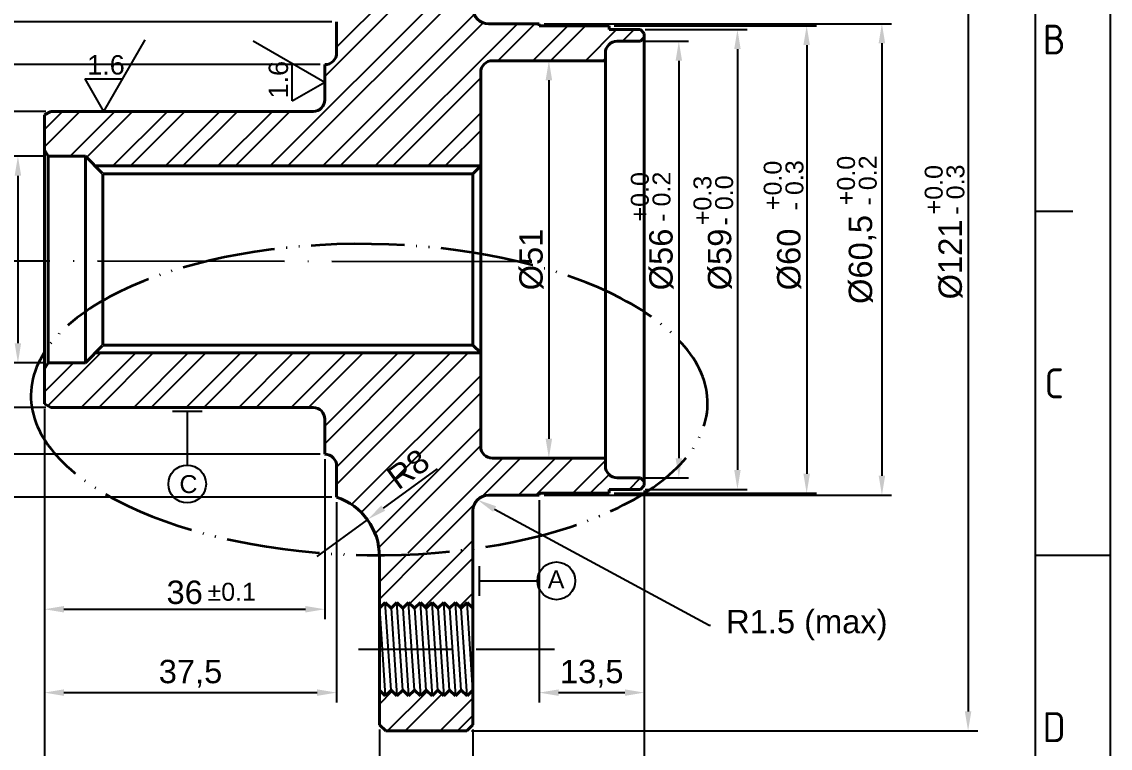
# Model space of a CAD drawing. Header units: millimetres. Extents: x 2452 to 2855, y 1106 to 1391.
# Drawn here: x 2715 to 2854.7, y 1224.1 to 1317.4 of the extents above; entities that cross this region are included whole.
import ezdxf
from ezdxf import colors
from ezdxf.entities.mleader import LeaderData, LeaderLine
from ezdxf.enums import TextEntityAlignment as Align
from ezdxf.math import Vec2, Vec3

# ---------------------------------------------------------------- set-up
doc = ezdxf.new("R2010")
doc.units = ezdxf.units.MM
doc.linetypes.add('ACAD_ISO04W100', pattern=[30, 24, -3, 0, -3])
doc.linetypes.add('ACAD_ISO05W100', pattern=[33, 24, -3, 0, -3, 0, -3])
for name, color, linetype, lineweight in [('AM_0', 7, 'Continuous', 40), ('AM_4', 1, 'ACAD_ISO04W100', 25), ('AM_5', 3, 'Continuous', 25), ('AM_BOR', 2, 'ACAD_ISO05W100', 35)]:
    doc.layers.add(name, color=color, linetype=linetype, lineweight=lineweight)
doc.styles.add('ACISOTS', font='isocp.shx', dxfattribs={"height": 1})
doc.styles.get("Standard").update_dxf_attribs({"font": 'arial.ttf'})
doc.dimstyles.new('ISO-25', dxfattribs={"dimtxt": 3, "dimasz": 2.5, "dimexe": 1.25, "dimexo": 0.625, "dimtad": 1, "dimtxsty": 'Standard', "dimcen": 2.5, "dimadec": 0, "dimazin": 0, "dimtfac": 1, "dimtmove": 0, "dimatfit": 3, "dimfxl": 1, "dimarcsym": 0})

# ---------------------------------------------------------------- blocks, each defined once
blk = doc.blocks.new('A3 ZTL')
blk.add_line((401.174168297453, 9.784735812133079), (401.174168297453, 280.8219178082171))
at = {"layer": 'AM_BOR', "color": 135, "linetype": 'Continuous', "lineweight": 25}
blk.add_line((410.9589041095861, 290.6066536203501), (410.9589041095861, 5.684341886080801e-14), dxfattribs=at)
at = {"layer": 'AM_BOR', "color": 135, "lineweight": 25}
for p, q in [((406.0665362035195, 190.313111545987), (401.174168297453, 190.313111545987)), ((401.174168297453, 145.3033268101751), (410.9589041095861, 145.3033268101751))]:
    blk.add_line(p, q, dxfattribs=at)
at = {"layer": 'AM_BOR', "color": 135, "lineweight": 25, "style": 'ACISOTS'}
for s, p in [('B', (403.6203522504863, 212.8180039138928)), ('C', (403.6203522504863, 167.808219178081)), ('D', (403.6203522504863, 122.7984344422692))]:
    blk.add_text(s, height=3.9138943248532, dxfattribs=at).set_placement(p, align=Align.MIDDLE)
blk = doc.blocks.new('*D171')
at = {"layer": 'AM_5', "color": 0, "lineweight": -2, "transparency": 16777216}
for p, q in [((2772.759024188513, 1347.361160013738), (2837.743720526103, 1347.361160013738)), ((2836.493720526103, 1344.861160013738), (2836.493720526103, 1228.861160013738)), ((2772.759024188513, 1226.361160013738), (2837.743720526103, 1226.361160013738))]:
    blk.add_line(p, q, dxfattribs=at)
at = {"layer": 'AM_5', "color": 0, "transparency": 16777216}
for points in [[(2836.077053859436, 1344.861160013738), (2836.910387192769, 1344.861160013738), (2836.493720526103, 1347.361160013738)], [(2836.077053859436, 1228.861160013738), (2836.910387192769, 1228.861160013738), (2836.493720526103, 1226.361160013738)]]:
    blk.add_solid(points, dxfattribs=at)
at = {"layer": 'Defpoints', "color": 0, "transparency": 16777216}
for p in [(2772.134024188513, 1347.361160013738), (2772.134024188513, 1226.361160013738), (2836.493720526103, 1226.361160013738)]:
    blk.add_point(p, dxfattribs=at)
at = {"layer": 'AM_5', "color": 0, "transparency": 16777216, "insert": (2834.253099789404, 1286.861160013739), "char_height": 3, "attachment_point": 5, "rotation": 90}
blk.add_mtext('%%c121', dxfattribs=at)
blk = doc.blocks.new('*D172')
at = {"layer": 'AM_5', "color": 0, "lineweight": -2, "transparency": 16777216}
for p, q in [((2782.059024188513, 1317.111160013738), (2826.681300568535, 1317.111160013738)), ((2825.431300568535, 1314.611160013738), (2825.431300568535, 1259.111160013738)), ((2782.059024188513, 1256.611160013738), (2826.681300568535, 1256.611160013738))]:
    blk.add_line(p, q, dxfattribs=at)
at = {"layer": 'AM_5', "color": 0, "transparency": 16777216}
for points in [[(2825.014633901869, 1314.611160013738), (2825.847967235202, 1314.611160013738), (2825.431300568535, 1317.111160013738)], [(2825.014633901869, 1259.111160013738), (2825.847967235202, 1259.111160013738), (2825.431300568535, 1256.611160013738)]]:
    blk.add_solid(points, dxfattribs=at)
at = {"layer": 'Defpoints', "color": 0, "transparency": 16777216}
for p in [(2781.434024188513, 1317.111160013738), (2781.434024188513, 1256.611160013738), (2825.431300568535, 1256.611160013738)]:
    blk.add_point(p, dxfattribs=at)
at = {"layer": 'AM_5', "color": 0, "transparency": 16777216, "insert": (2822.954322396638, 1286.861160013739), "char_height": 3, "attachment_point": 5, "rotation": 90}
blk.add_mtext('%%c60,5', dxfattribs=at)
blk = doc.blocks.new('*D173')
at = {"layer": 'AM_5', "color": 0, "lineweight": -2, "transparency": 16777216}
for p, q in [((2791.059024188513, 1316.861160013738), (2817.024711485052, 1316.861160013738)), ((2815.774711485052, 1314.361160013738), (2815.774711485052, 1259.361160013738)), ((2791.059024188513, 1256.861160013738), (2817.024711485052, 1256.861160013738))]:
    blk.add_line(p, q, dxfattribs=at)
at = {"layer": 'AM_5', "color": 0, "transparency": 16777216}
for points in [[(2815.358044818386, 1314.361160013738), (2816.191378151719, 1314.361160013738), (2815.774711485052, 1316.861160013738)], [(2815.358044818386, 1259.361160013738), (2816.191378151719, 1259.361160013738), (2815.774711485052, 1256.861160013738)]]:
    blk.add_solid(points, dxfattribs=at)
at = {"layer": 'Defpoints', "color": 0, "transparency": 16777216}
for p in [(2790.434024188513, 1316.861160013738), (2790.434024188513, 1256.861160013738), (2815.774711485052, 1256.861160013738)]:
    blk.add_point(p, dxfattribs=at)
at = {"layer": 'AM_5', "color": 0, "transparency": 16777216, "insert": (2813.534090748353, 1286.861160013739), "char_height": 3, "attachment_point": 5, "rotation": 90}
blk.add_mtext('%%c60', dxfattribs=at)
blk = doc.blocks.new('*D174')
at = {"layer": 'AM_5', "color": 0, "lineweight": -2, "transparency": 16777216}
for p, q in [((2795.059024188513, 1316.361160013738), (2808.139685712022, 1316.361160013738)), ((2806.889685712022, 1313.861160013738), (2806.889685712022, 1259.861160013738)), ((2795.059024188513, 1257.361160013738), (2808.139685712022, 1257.361160013738))]:
    blk.add_line(p, q, dxfattribs=at)
at = {"layer": 'AM_5', "color": 0, "transparency": 16777216}
for points in [[(2806.473019045355, 1313.861160013738), (2807.306352378688, 1313.861160013738), (2806.889685712022, 1316.361160013738)], [(2806.473019045355, 1259.861160013738), (2807.306352378688, 1259.861160013738), (2806.889685712022, 1257.361160013738)]]:
    blk.add_solid(points, dxfattribs=at)
at = {"layer": 'Defpoints', "color": 0, "transparency": 16777216}
for p in [(2794.434024188513, 1316.361160013738), (2794.434024188513, 1257.361160013738), (2806.889685712022, 1257.361160013738)]:
    blk.add_point(p, dxfattribs=at)
at = {"layer": 'AM_5', "color": 0, "transparency": 16777216, "insert": (2804.649064975323, 1286.861160013738), "char_height": 3, "attachment_point": 5, "rotation": 90}
blk.add_mtext('%%c59', dxfattribs=at)
blk = doc.blocks.new('*D175')
at = {"layer": 'AM_5', "color": 0, "lineweight": -2, "transparency": 16777216}
for p, q in [((2795.059024188513, 1314.861160013738), (2800.615302624359, 1314.861160013738)), ((2799.365302624359, 1312.361160013738), (2799.365302624359, 1261.361160013738)), ((2795.059024188513, 1258.861160013738), (2800.615302624359, 1258.861160013738))]:
    blk.add_line(p, q, dxfattribs=at)
at = {"layer": 'AM_5', "color": 0, "transparency": 16777216}
for points in [[(2798.948635957693, 1312.361160013738), (2799.781969291026, 1312.361160013738), (2799.365302624359, 1314.861160013738)], [(2798.948635957693, 1261.361160013738), (2799.781969291026, 1261.361160013738), (2799.365302624359, 1258.861160013738)]]:
    blk.add_solid(points, dxfattribs=at)
at = {"layer": 'Defpoints', "color": 0, "transparency": 16777216}
for p in [(2794.434024188513, 1314.861160013738), (2794.434024188513, 1258.861160013738), (2799.365302624359, 1258.861160013738)]:
    blk.add_point(p, dxfattribs=at)
at = {"layer": 'AM_5', "color": 0, "transparency": 16777216, "insert": (2797.12468188766, 1286.861160013739), "char_height": 3, "attachment_point": 5, "rotation": 90}
blk.add_mtext('%%c56', dxfattribs=at)
blk = doc.blocks.new('*D176')
at = {"layer": 'AM_5', "color": 0, "lineweight": -2, "transparency": 16777216}
for p, q in [((2782.059024188513, 1312.361160013738), (2781.434024188513, 1312.361160013738)), ((2782.684024188513, 1309.861160013738), (2782.684024188513, 1263.861160013738)), ((2782.059024188513, 1261.361160013738), (2781.434024188513, 1261.361160013738))]:
    blk.add_line(p, q, dxfattribs=at)
at = {"layer": 'AM_5', "color": 0, "transparency": 16777216}
for points in [[(2782.267357521846, 1309.861160013738), (2783.100690855179, 1309.861160013738), (2782.684024188513, 1312.361160013738)], [(2782.267357521846, 1263.861160013738), (2783.100690855179, 1263.861160013738), (2782.684024188513, 1261.361160013738)]]:
    blk.add_solid(points, dxfattribs=at)
at = {"layer": 'Defpoints', "color": 0, "transparency": 16777216}
for p in [(2782.684024188513, 1312.361160013738), (2782.684024188513, 1261.361160013738), (2782.684024188513, 1261.361160013738)]:
    blk.add_point(p, dxfattribs=at)
at = {"layer": 'AM_5', "color": 0, "transparency": 16777216, "insert": (2780.443403451814, 1286.861160013739), "char_height": 3, "attachment_point": 5, "rotation": 90}
blk.add_mtext('%%C51', dxfattribs=at)
blk = doc.blocks.new('*D186')
at = {"layer": 'AM_5', "color": 0, "lineweight": -2, "transparency": 16777216}
for p, q in [((2794.934024188513, 1257.236160013738), (2794.934024188513, 1230.030887656093)), ((2781.434024188513, 1255.986160013738), (2781.434024188513, 1230.030887656093)), ((2783.934024188513, 1231.280887656093), (2792.434024188513, 1231.280887656093))]:
    blk.add_line(p, q, dxfattribs=at)
at = {"layer": 'AM_5', "color": 0, "transparency": 16777216}
for points in [[(2783.934024188513, 1231.69755432276), (2783.934024188513, 1230.864220989426), (2781.434024188513, 1231.280887656093)], [(2792.434024188513, 1231.69755432276), (2792.434024188513, 1230.864220989426), (2794.934024188513, 1231.280887656093)]]:
    blk.add_solid(points, dxfattribs=at)
at = {"layer": 'Defpoints', "color": 0, "transparency": 16777216}
for p in [(2794.934024188513, 1257.861160013738), (2781.434024188513, 1256.611160013738), (2794.934024188513, 1231.280887656093)]:
    blk.add_point(p, dxfattribs=at)
at = {"layer": 'AM_5', "color": 0, "transparency": 16777216, "insert": (2788.184024188513, 1233.708752594702), "char_height": 3, "attachment_point": 5}
blk.add_mtext('13,5', dxfattribs=at)
blk = doc.blocks.new('*D187')
at = {"layer": 'AM_5', "color": 0, "lineweight": -2, "transparency": 16777216}
for p, q in [((2794.934024188513, 1230.655887656093), (2794.934024188513, 1214.594504053986)), ((2772.934024188513, 1226.536160013738), (2772.934024188513, 1214.594504053986)), ((2775.434024188513, 1215.844504053986), (2792.434024188513, 1215.844504053986))]:
    blk.add_line(p, q, dxfattribs=at)
at = {"layer": 'AM_5', "color": 0, "transparency": 16777216}
for points in [[(2775.434024188513, 1216.261170720653), (2775.434024188513, 1215.42783738732), (2772.934024188513, 1215.844504053986)], [(2792.434024188513, 1216.261170720653), (2792.434024188513, 1215.42783738732), (2794.934024188513, 1215.844504053986)]]:
    blk.add_solid(points, dxfattribs=at)
at = {"layer": 'Defpoints', "color": 0, "transparency": 16777216}
for p in [(2794.934024188513, 1231.280887656093), (2772.934024188513, 1227.161160013738), (2794.934024188513, 1215.844504053986)]:
    blk.add_point(p, dxfattribs=at)
at = {"layer": 'AM_5', "color": 0, "transparency": 16777216, "insert": (2783.934024188513, 1217.975643208147), "char_height": 3, "attachment_point": 5}
blk.add_mtext('22', dxfattribs=at)
blk = doc.blocks.new('*D188')
at = {"layer": 'AM_5', "color": 0, "lineweight": -2, "transparency": 16777216}
for p, q in [((2760.934024188513, 1226.536160013738), (2760.934024188513, 1214.594504053986)), ((2772.934024188513, 1226.536160013738), (2772.934024188513, 1214.594504053986)), ((2763.434024188513, 1215.844504053986), (2770.434024188513, 1215.844504053986))]:
    blk.add_line(p, q, dxfattribs=at)
at = {"layer": 'AM_5', "color": 0, "transparency": 16777216}
for points in [[(2763.434024188513, 1216.261170720653), (2763.434024188513, 1215.42783738732), (2760.934024188513, 1215.844504053986)], [(2770.434024188513, 1216.261170720653), (2770.434024188513, 1215.42783738732), (2772.934024188513, 1215.844504053986)]]:
    blk.add_solid(points, dxfattribs=at)
at = {"layer": 'Defpoints', "color": 0, "transparency": 16777216}
for p in [(2760.934024188513, 1227.161160013738), (2772.934024188513, 1227.161160013738), (2772.934024188513, 1215.844504053986)]:
    blk.add_point(p, dxfattribs=at)
at = {"layer": 'AM_5', "color": 0, "transparency": 16777216, "insert": (2766.934024188513, 1217.975643208147), "char_height": 3, "attachment_point": 5}
blk.add_mtext('12', dxfattribs=at)
blk = doc.blocks.new('*D189')
at = {"layer": 'AM_5', "color": 0, "lineweight": -2, "transparency": 16777216}
for p, q in [((2717.934024188513, 1267.69804022909), (2717.934024188513, 1240.726964167722)), ((2753.934024188513, 1261.236160013738), (2753.934024188513, 1240.726964167722)), ((2720.434024188513, 1241.976964167722), (2751.434024188513, 1241.976964167722))]:
    blk.add_line(p, q, dxfattribs=at)
at = {"layer": 'AM_5', "color": 0, "transparency": 16777216}
for points in [[(2720.434024188513, 1242.393630834388), (2720.434024188513, 1241.560297501055), (2717.934024188513, 1241.976964167722)], [(2751.434024188513, 1242.393630834388), (2751.434024188513, 1241.560297501055), (2753.934024188513, 1241.976964167722)]]:
    blk.add_solid(points, dxfattribs=at)
at = {"layer": 'Defpoints', "color": 0, "transparency": 16777216}
for p in [(2717.934024188513, 1268.32304022909), (2753.934024188513, 1261.861160013738), (2753.934024188513, 1241.976964167722)]:
    blk.add_point(p, dxfattribs=at)
at = {"layer": 'AM_5', "color": 0, "transparency": 16777216, "insert": (2735.934024188513, 1244.134706323247), "char_height": 3, "attachment_point": 5}
blk.add_mtext('36', dxfattribs=at)
blk = doc.blocks.new('*D190')
at = {"layer": 'AM_5', "color": 0, "lineweight": -2, "transparency": 16777216}
for p, q in [((2755.434024188513, 1255.736160013738), (2755.434024188513, 1230.030887656093)), ((2717.934024188513, 1241.351964167722), (2717.934024188513, 1230.030887656093)), ((2720.434024188513, 1231.280887656093), (2752.934024188513, 1231.280887656093))]:
    blk.add_line(p, q, dxfattribs=at)
at = {"layer": 'AM_5', "color": 0, "transparency": 16777216}
for points in [[(2720.434024188513, 1231.69755432276), (2720.434024188513, 1230.864220989426), (2717.934024188513, 1231.280887656093)], [(2752.934024188513, 1231.69755432276), (2752.934024188513, 1230.864220989426), (2755.434024188513, 1231.280887656093)]]:
    blk.add_solid(points, dxfattribs=at)
at = {"layer": 'Defpoints', "color": 0, "transparency": 16777216}
for p in [(2755.434024188513, 1256.361160013738), (2717.934024188513, 1241.976964167722), (2755.434024188513, 1231.280887656093)]:
    blk.add_point(p, dxfattribs=at)
at = {"layer": 'AM_5', "color": 0, "transparency": 16777216, "insert": (2736.684024188513, 1233.708752594702), "char_height": 3, "attachment_point": 5}
blk.add_mtext('37,5', dxfattribs=at)
blk = doc.blocks.new('*D191')
at = {"layer": 'AM_5', "color": 0, "lineweight": -2, "transparency": 16777216}
for p, q in [((2717.934024188513, 1267.69804022909), (2717.934024188513, 1214.594504053986)), ((2760.934024188513, 1225.911160013738), (2760.934024188513, 1214.594504053986)), ((2720.434024188513, 1215.844504053986), (2758.434024188513, 1215.844504053986))]:
    blk.add_line(p, q, dxfattribs=at)
at = {"layer": 'AM_5', "color": 0, "transparency": 16777216}
for points in [[(2720.434024188513, 1216.261170720653), (2720.434024188513, 1215.42783738732), (2717.934024188513, 1215.844504053986)], [(2758.434024188513, 1216.261170720653), (2758.434024188513, 1215.42783738732), (2760.934024188513, 1215.844504053986)]]:
    blk.add_solid(points, dxfattribs=at)
at = {"layer": 'Defpoints', "color": 0, "transparency": 16777216}
for p in [(2717.934024188513, 1268.32304022909), (2760.934024188513, 1226.536160013738), (2760.934024188513, 1215.844504053986)]:
    blk.add_point(p, dxfattribs=at)
at = {"layer": 'AM_5', "color": 0, "transparency": 16777216, "insert": (2739.434024188513, 1218.002246209512), "char_height": 3, "attachment_point": 5}
blk.add_mtext('43', dxfattribs=at)
blk = doc.blocks.new('*D193')
at = {"layer": 'AM_5', "color": 0, "lineweight": -2, "transparency": 16777216}
for p, q in [((2754.809024188513, 1317.361160013739), (2683.606081336921, 1317.361160013739)), ((2684.856081336921, 1258.861160013738), (2684.856081336921, 1314.861160013739)), ((2754.809024188513, 1256.361160013738), (2683.606081336921, 1256.361160013738))]:
    blk.add_line(p, q, dxfattribs=at)
at = {"layer": 'AM_5', "color": 0, "transparency": 16777216}
for points in [[(2684.439414670255, 1314.861160013739), (2685.272748003588, 1314.861160013739), (2684.856081336921, 1317.361160013739)], [(2684.439414670255, 1258.861160013738), (2685.272748003588, 1258.861160013738), (2684.856081336921, 1256.361160013738)]]:
    blk.add_solid(points, dxfattribs=at)
at = {"layer": 'Defpoints', "color": 0, "transparency": 16777216}
for p in [(2684.856081336921, 1317.361160013739), (2755.434024188513, 1317.361160013739), (2755.434024188513, 1256.361160013738)]:
    blk.add_point(p, dxfattribs=at)
at = {"layer": 'AM_5', "color": 0, "transparency": 16777216, "insert": (2682.615460600222, 1286.861160013739), "char_height": 3, "attachment_point": 5, "rotation": 90}
blk.add_mtext('%%c61', dxfattribs=at)
blk = doc.blocks.new('*D194')
at = {"layer": 'AM_5', "color": 0, "lineweight": -2, "transparency": 16777216}
for p, q in [((2753.309024188513, 1311.861160013738), (2696.294378904206, 1311.861160013738)), ((2697.544378904206, 1309.361160013738), (2697.544378904206, 1264.361160013738)), ((2753.309024188513, 1261.861160013738), (2696.294378904206, 1261.861160013738))]:
    blk.add_line(p, q, dxfattribs=at)
at = {"layer": 'AM_5', "color": 0, "transparency": 16777216}
for points in [[(2697.127712237539, 1309.361160013738), (2697.961045570872, 1309.361160013738), (2697.544378904206, 1311.861160013738)], [(2697.127712237539, 1264.361160013738), (2697.961045570872, 1264.361160013738), (2697.544378904206, 1261.861160013738)]]:
    blk.add_solid(points, dxfattribs=at)
at = {"layer": 'Defpoints', "color": 0, "transparency": 16777216}
for p in [(2753.934024188513, 1311.861160013738), (2697.544378904206, 1261.861160013738), (2753.934024188513, 1261.861160013738)]:
    blk.add_point(p, dxfattribs=at)
at = {"layer": 'AM_5', "color": 0, "transparency": 16777216, "insert": (2695.303758167507, 1286.861160013739), "char_height": 3, "attachment_point": 5, "rotation": 90}
blk.add_mtext('%%C50', dxfattribs=at)
blk = doc.blocks.new('*D195')
at = {"layer": 'AM_5', "color": 0, "lineweight": -2, "transparency": 16777216}
for p, q in [((2718.109024188513, 1305.861160013738), (2705.273790564294, 1305.861160013738)), ((2706.523790564294, 1303.361160013738), (2706.523790564294, 1270.361160013738)), ((2718.109024188513, 1267.861160013738), (2705.273790564294, 1267.861160013738))]:
    blk.add_line(p, q, dxfattribs=at)
at = {"layer": 'AM_5', "color": 0, "transparency": 16777216}
for points in [[(2706.107123897628, 1303.361160013738), (2706.940457230961, 1303.361160013738), (2706.523790564294, 1305.861160013738)], [(2706.107123897628, 1270.361160013738), (2706.940457230961, 1270.361160013738), (2706.523790564294, 1267.861160013738)]]:
    blk.add_solid(points, dxfattribs=at)
at = {"layer": 'Defpoints', "color": 0, "transparency": 16777216}
for p in [(2718.734024188513, 1305.861160013738), (2706.523790564294, 1267.861160013738), (2718.734024188513, 1267.861160013738)]:
    blk.add_point(p, dxfattribs=at)
at = {"layer": 'AM_5', "color": 0, "transparency": 16777216, "insert": (2704.283169827595, 1286.861160013739), "char_height": 3, "attachment_point": 5, "rotation": 90}
blk.add_mtext('%%C38', dxfattribs=at)
blk = doc.blocks.new('*D196')
at = {"layer": 'AM_5', "color": 0, "lineweight": -2, "transparency": 16777216}
for p, q in [((2717.770904403865, 1300.111160013738), (2713.277177107985, 1300.111160013738)), ((2714.527177107985, 1297.611160013738), (2714.527177107985, 1276.111160013738)), ((2717.770904403865, 1273.611160013738), (2713.277177107985, 1273.611160013738))]:
    blk.add_line(p, q, dxfattribs=at)
at = {"layer": 'AM_5', "color": 0, "transparency": 16777216}
for points in [[(2714.110510441318, 1297.611160013738), (2714.943843774651, 1297.611160013738), (2714.527177107985, 1300.111160013738)], [(2714.110510441318, 1276.111160013738), (2714.943843774651, 1276.111160013738), (2714.527177107985, 1273.611160013738)]]:
    blk.add_solid(points, dxfattribs=at)
at = {"layer": 'Defpoints', "color": 0, "transparency": 16777216}
for p in [(2718.395904403865, 1300.111160013738), (2714.527177107985, 1273.611160013738), (2718.395904403865, 1273.611160013738)]:
    blk.add_point(p, dxfattribs=at)
at = {"layer": 'AM_5', "color": 0, "transparency": 16777216, "insert": (2712.050198936088, 1286.861160013739), "char_height": 3, "attachment_point": 5, "rotation": 90}
blk.add_mtext('%%C26,5', dxfattribs=at)
blk = doc.blocks.new('*D197')
at = {"layer": 'AM_5', "color": 0, "lineweight": -2, "transparency": 16777216}
for p, q in [((2768.365246399127, 1260.006830084534), (2761.419914672695, 1254.945640596964)), ((2752.934024188514, 1248.761817936954), (2759.399464557413, 1253.47330186839))]:
    blk.add_line(p, q, dxfattribs=at)
at = {"layer": 'AM_5', "color": 0, "transparency": 16777216}
blk.add_solid([(2761.174524884599, 1255.282382282845), (2761.665304460791, 1254.608898911084), (2759.399464557413, 1253.47330186839)], dxfattribs=at)
at = {"layer": 'Defpoints', "color": 0, "transparency": 16777216}
for p in [(2759.399464557413, 1253.47330186839), (2752.934024188514, 1248.761817936954)]:
    blk.add_point(p, dxfattribs=at)
at = {"layer": 'AM_5', "color": 0, "transparency": 16777216, "insert": (2764.632637251104, 1259.955421936139), "char_height": 3, "attachment_point": 5, "rotation": 36.081503781206486}
blk.add_mtext('R8', dxfattribs=at)

msp = doc.modelspace()

# ---------------------------------------------------------------- hatches: boundary and pattern name
at = {"layer": 'AM_5'}
h = msp.add_hatch(dxfattribs=at)
h.set_pattern_fill('ANSI32', color=256, scale=0.5)
h.set_pattern_definition([(45, (0, 0), (-3.367596045400933, 3.367596045400933), []), (45, (2.245065, 0), (-3.367596045400933, 3.367596045400933), [])])
h.paths.add_polyline_path([(2772.934024188513, 1346.561160013738), (2772.134024188513, 1347.361160013738), (2761.734024188513, 1347.361160013738), (2760.934024188513, 1346.561160013738), (2760.934024188513, 1339.361160013738), (2761.434024188513, 1339.861160013738), (2761.934024188513, 1339.361160013738), (2762.434024188513, 1339.861160013738), (2762.934024188513, 1339.361160013738), (2763.434024188513, 1339.861160013738), (2763.934024188513, 1339.361160013738), (2764.434024188513, 1339.861160013738), (2764.934024188513, 1339.361160013738), (2765.434024188513, 1339.861160013738), (2765.934024188513, 1339.361160013738), (2766.434024188513, 1339.861160013738), (2766.934024188513, 1339.361160013738), (2767.434024188513, 1339.861160013738), (2767.934024188513, 1339.361160013738), (2768.434024188513, 1339.861160013738), (2768.934024188513, 1339.361160013738), (2769.434024188513, 1339.861160013738), (2769.934024188513, 1339.361160013738), (2770.434024188513, 1339.861160013738), (2770.934024188513, 1339.361160013738), (2771.434024188513, 1339.861160013738), (2771.934024188513, 1339.361160013738), (2772.434024188513, 1339.861160013738), (2772.934024188513, 1339.361160013738)])
h.paths.add_polyline_path([(2772.934024188513, 1334.361160013738), (2772.434024188513, 1333.861160013738), (2771.934024188513, 1334.361160013738), (2771.434024188513, 1333.861160013738), (2770.934024188513, 1334.361160013738), (2770.434024188513, 1333.861160013738), (2769.934024188513, 1334.361160013738), (2769.434024188513, 1333.861160013738), (2768.934024188513, 1334.361160013738), (2768.434024188513, 1333.861160013738), (2767.934024188513, 1334.361160013738), (2767.434024188513, 1333.861160013738), (2766.934024188513, 1334.361160013738), (2766.434024188513, 1333.861160013738), (2765.934024188513, 1334.361160013738), (2765.434024188513, 1333.861160013738), (2764.934024188513, 1334.361160013738), (2764.434024188513, 1333.861160013738), (2763.934024188513, 1334.361160013738), (2763.434024188513, 1333.861160013738), (2762.934024188513, 1334.361160013738), (2762.434024188513, 1333.861160013738), (2761.934024188513, 1334.361160013738), (2761.434024188513, 1333.861160013738), (2760.934024188513, 1334.361160013738), (2760.934024188513, 1324.960502090524, -0.3239071714293688), (2755.434024188513, 1317.361160013738), (2755.434024188513, 1313.361160013738, -0.4142135623730951), (2753.934024188513, 1311.861160013738), (2753.934024188513, 1307.361160013738, -0.4142135623730951), (2752.434024188513, 1305.861160013738), (2718.734024188513, 1305.861160013738), (2717.934024188513, 1305.399279798386), (2717.934024188513, 1300.911160013738), (2718.395904403865, 1300.111160013738), (2723.184024188513, 1300.111160013738), (2724.434267123595, 1298.860917078656), (2773.933781312434, 1298.860917078656), (2773.934024188513, 1298.861160013738), (2773.934024188513, 1310.861160013738, -0.4142135623730951), (2775.434024188513, 1312.361160013738), (2789.934024188513, 1312.361160013738), (2789.934024188513, 1313.361160013738, -0.4142135623730964), (2791.434024188513, 1314.861160013738), (2794.434024188513, 1314.861160013738), (2794.934024188513, 1315.361160013738), (2794.934024188513, 1315.861160013738), (2794.434024188513, 1316.361160013738), (2790.434024188513, 1316.361160013738), (2790.434024188513, 1316.861160013738), (2781.434024188513, 1316.861160013738), (2781.434024188513, 1317.111160013738), (2774.934024188513, 1317.111160013738, -0.4142135623730951), (2772.934024188513, 1319.111160013738)])
edge = h.paths.add_edge_path()
edge.add_line((2773.934024188513, 1274.861160013738), (2773.933787598848, 1274.861396659391))
edge.add_line((2773.933787598848, 1274.861396659391), (2724.434260834167, 1274.861396659392))
edge.add_line((2724.434260834167, 1274.861396659392), (2723.184024188513, 1273.611160013738))
edge.add_line((2723.184024188513, 1273.611160013738), (2718.395904403865, 1273.611160013738))
edge.add_line((2718.395904403865, 1273.611160013738), (2717.934024188513, 1272.811160013738))
edge.add_line((2717.934024188513, 1272.811160013738), (2717.934024188513, 1268.32304022909))
edge.add_line((2717.934024188513, 1268.32304022909), (2718.734024188513, 1267.861160013738))
edge.add_line((2718.734024188513, 1267.861160013738), (2752.434024188513, 1267.861160013738))
edge.add_arc((2752.434024188513, 1266.361160013738), 1.5, 0, 90, ccw=False)
edge.add_line((2753.934024188513, 1266.361160013738), (2753.934024188513, 1261.861160013738))
edge.add_arc((2753.934024188513, 1260.361160013738), 1.5, 0, 90, ccw=False)
edge.add_line((2755.434024188513, 1260.361160013738), (2755.434024188513, 1256.361160013738))
edge.add_arc((2752.934024188513, 1248.761817936953), 7.999999999999998, 1.141803939619706, 71.79004313571721, ccw=False)
edge.add_ellipse((2759.625246681553, 1268.887389280706), major_axis=(-43.43053529091016, 0.6152758619196869), ratio=0.4595156034791098, start_angle=92.09771949728078, end_angle=108.2173080433056)
edge.add_line((2772.934024188513, 1249.738323979721), (2772.934024188513, 1254.611160013738))
edge.add_arc((2774.934024188513, 1254.611160013738), 2, 90, 180, ccw=False)
edge.add_line((2774.934024188513, 1256.611160013738), (2781.434024188513, 1256.611160013738))
edge.add_line((2781.434024188513, 1256.611160013738), (2781.434024188513, 1256.861160013738))
edge.add_line((2781.434024188513, 1256.861160013738), (2790.434024188513, 1256.861160013738))
edge.add_line((2790.434024188513, 1256.861160013738), (2790.434024188513, 1257.361160013738))
edge.add_line((2790.434024188513, 1257.361160013738), (2794.434024188513, 1257.361160013738))
edge.add_line((2794.434024188513, 1257.361160013738), (2794.934024188513, 1257.861160013738))
edge.add_line((2794.934024188513, 1257.861160013738), (2794.934024188513, 1258.361160013738))
edge.add_line((2794.934024188513, 1258.361160013738), (2794.434024188513, 1258.861160013738))
edge.add_line((2794.434024188513, 1258.861160013738), (2791.434024188513, 1258.861160013738))
edge.add_arc((2791.434024188513, 1260.361160013738), 1.5, 180, 270, ccw=False)
edge.add_line((2789.934024188513, 1260.361160013738), (2789.934024188513, 1261.361160013738))
edge.add_line((2789.934024188513, 1261.361160013738), (2775.434024188513, 1261.361160013738))
edge.add_arc((2775.434024188513, 1262.861160013738), 1.5, 180, 270, ccw=False)
edge.add_line((2773.934024188513, 1262.861160013738), (2773.934024188513, 1274.861160013738))
edge = h.paths.add_edge_path()
edge.add_ellipse((2759.625246681553, 1268.887389280706), major_axis=(-43.43053529091016, 0.6152758619196869), ratio=0.4595156034791098, start_angle=92.09771949728122, end_angle=108.2173080433056, ccw=False)
edge.add_arc((2752.934024188513, 1248.761817936953), 8, 0, 1.141803939619706, ccw=False)
edge.add_line((2760.934024188513, 1248.761817936953), (2760.934024188513, 1242.111160013738))
edge.add_line((2760.934024188513, 1242.111160013738), (2761.684024188513, 1242.861160013738))
edge.add_line((2761.684024188513, 1242.861160013738), (2762.434024188513, 1242.111160013738))
edge.add_line((2762.434024188513, 1242.111160013738), (2763.184024188513, 1242.861160013738))
edge.add_line((2763.184024188513, 1242.861160013738), (2763.934024188513, 1242.111160013738))
edge.add_line((2763.934024188513, 1242.111160013738), (2764.684024188513, 1242.861160013738))
edge.add_line((2764.684024188513, 1242.861160013738), (2765.434024188513, 1242.111160013738))
edge.add_line((2765.434024188513, 1242.111160013738), (2766.184024188513, 1242.861160013738))
edge.add_line((2766.184024188513, 1242.861160013738), (2766.934024188513, 1242.111160013738))
edge.add_line((2766.934024188513, 1242.111160013738), (2767.684024188513, 1242.861160013738))
edge.add_line((2767.684024188513, 1242.861160013738), (2768.434024188513, 1242.111160013738))
edge.add_line((2768.434024188513, 1242.111160013738), (2769.184024188513, 1242.861160013738))
edge.add_line((2769.184024188513, 1242.861160013738), (2769.934024188513, 1242.111160013738))
edge.add_line((2769.934024188513, 1242.111160013738), (2770.684024188513, 1242.861160013738))
edge.add_line((2770.684024188513, 1242.861160013738), (2771.434024188513, 1242.111160013738))
edge.add_line((2771.434024188513, 1242.111160013738), (2772.184024188513, 1242.861160013738))
edge.add_line((2772.184024188513, 1242.861160013738), (2772.934024188513, 1242.111160013738))
edge.add_line((2772.934024188513, 1242.111160013738), (2772.934024188513, 1249.738323979721))
h.paths.add_polyline_path([(2772.934024188513, 1231.611160013738), (2772.184024188513, 1230.861160013738), (2771.434024188513, 1231.611160013738), (2770.684024188513, 1230.861160013738), (2769.934024188513, 1231.611160013738), (2769.184024188513, 1230.861160013738), (2768.434024188513, 1231.611160013738), (2767.684024188513, 1230.861160013738), (2766.934024188513, 1231.611160013738), (2766.184024188513, 1230.861160013738), (2765.434024188513, 1231.611160013738), (2764.684024188513, 1230.861160013738), (2763.934024188513, 1231.611160013738), (2763.184024188513, 1230.861160013738), (2762.434024188513, 1231.611160013738), (2761.684024188513, 1230.861160013738), (2760.934024188513, 1231.611160013738), (2760.934024188513, 1230.911160013738), (2760.934024188513, 1227.161160013738), (2761.734024188513, 1226.361160013738), (2772.134024188513, 1226.361160013738), (2772.934024188513, 1227.161160013738)])

# ---------------------------------------------------------------- linework, layer by layer
at = {"layer": 'AM_0'}
for p, q in [((2755.434024188513, 1313.361160013738), (2755.434024188513, 1317.361160013738)), ((2781.434024188513, 1317.111160013738), (2774.934024188513, 1317.111160013738)), ((2781.434024188513, 1316.861160013738), (2781.434024188513, 1317.111160013738)), ((2790.434024188513, 1316.861160013738), (2781.434024188513, 1316.861160013738)), ((2790.434024188513, 1316.361160013738), (2790.434024188513, 1316.861160013738)), ((2794.434024188513, 1316.361160013738), (2790.434024188513, 1316.361160013738)), ((2794.934024188513, 1315.861160013738), (2794.434024188513, 1316.361160013738)), ((2794.434024188513, 1314.861160013738), (2791.434024188513, 1314.861160013738)), ((2794.934024188513, 1315.361160013738), (2794.434024188513, 1314.861160013738)), ((2794.934024188513, 1315.861160013738), (2794.934024188513, 1257.861160013738)), ((2789.934024188513, 1313.36116001245), (2789.934024188513, 1260.361160013738)), ((2789.934024188513, 1312.361160013738), (2775.434024188513, 1312.361160013738)), ((2753.934024188513, 1307.361160013738), (2753.934024188513, 1311.861160013738)), ((2773.934024188513, 1310.861160013738), (2773.934024188513, 1262.861160013738)), ((2718.734024188513, 1305.861160013738), (2717.934024188513, 1305.399279798386)), ((2717.934024188513, 1268.32304022909), (2717.934024188513, 1305.399279798386)), ((2752.434024188513, 1305.861160013738), (2718.734024188513, 1305.861160013738)), ((2718.395904403865, 1300.111160013738), (2717.934024188513, 1300.911160013738)), ((2718.395904403865, 1273.611160013738), (2718.395904403865, 1300.111160013738)), ((2723.184024188513, 1300.111160013738), (2718.395904403865, 1300.111160013738)), ((2723.184024188513, 1300.111160013738), (2723.184024188513, 1273.611160013738)), ((2725.356380138261, 1297.93880406399), (2723.184024188513, 1300.111160013738)), ((2724.434267123595, 1298.860917078656), (2773.934024188513, 1298.860917078656)), ((2773.934024188513, 1298.861160013738), (2772.934024188513, 1297.860917078656)), ((2725.434024188513, 1297.860917078656), (2772.934024188513, 1297.860917078656)), ((2725.434024188513, 1275.861396659392), (2725.434024188513, 1297.860917078656)), ((2772.934024188513, 1297.860917078656), (2772.934024188513, 1275.861396659392)), ((2723.184024188513, 1273.611160013738), (2725.35738735762, 1275.784523182845)), ((2772.934024188513, 1275.861396659392), (2725.434024188513, 1275.861396659392)), ((2772.934024188513, 1275.861396659392), (2773.934024188513, 1274.861160013738)), ((2773.934024188513, 1274.861396659391), (2724.434260834166, 1274.861396659392)), ((2717.934024188513, 1272.811160013738), (2718.395904403865, 1273.611160013738)), ((2718.395904403865, 1273.611160013738), (2723.184024188513, 1273.611160013738)), ((2717.934024188513, 1268.32304022909), (2718.734024188513, 1267.861160013738)), ((2718.734024188513, 1267.861160013738), (2752.434024188513, 1267.861160013738)), ((2753.934024188513, 1261.861160013738), (2753.934024188513, 1266.361160013738)), ((2755.434024188513, 1256.361160013738), (2755.434024188513, 1260.361160013738)), ((2775.434024188513, 1261.361160013738), (2789.934024188513, 1261.361160013738)), ((2791.434024188513, 1258.861160013738), (2794.434024188513, 1258.861160013738)), ((2794.434024188513, 1258.861160013738), (2794.934024188513, 1258.361160013738)), ((2794.434024188513, 1257.361160013738), (2794.934024188513, 1257.861160013738)), ((2774.934024188513, 1256.611160013738), (2781.434024188513, 1256.611160013738)), ((2781.434024188513, 1256.861160013738), (2790.434024188513, 1256.861160013738)), ((2781.434024188513, 1256.611160013738), (2781.434024188513, 1256.861160013738)), ((2790.434024188513, 1257.361160013738), (2794.434024188513, 1257.361160013738)), ((2790.434024188513, 1256.861160013738), (2790.434024188513, 1257.361160013738)), ((2772.934024188513, 1254.611160013738), (2772.934024188513, 1227.161160013738)), ((2760.934024188513, 1227.161160013738), (2760.934024188513, 1248.761817936953)), ((2761.684024188513, 1242.861160013738), (2760.934024188513, 1242.111160013738)), ((2762.434024188513, 1242.111160013738), (2761.684024188513, 1242.861160013738)), ((2763.184024188513, 1242.861160013738), (2762.434024188513, 1242.111160013738)), ((2763.934024188513, 1242.111160013738), (2763.184024188513, 1242.861160013738)), ((2764.684024188513, 1242.861160013738), (2763.934024188513, 1242.111160013738)), ((2765.434024188513, 1242.111160013738), (2764.684024188513, 1242.861160013738)), ((2766.184024188513, 1242.861160013738), (2765.434024188513, 1242.111160013738)), ((2766.934024188513, 1242.111160013738), (2766.184024188513, 1242.861160013738)), ((2767.684024188513, 1242.861160013738), (2766.934024188513, 1242.111160013738)), ((2768.434024188513, 1242.111160013738), (2767.684024188513, 1242.861160013738)), ((2769.184024188513, 1242.861160013738), (2768.434024188513, 1242.111160013738)), ((2769.934024188513, 1242.111160013738), (2769.184024188513, 1242.861160013738)), ((2770.684024188513, 1242.861160013738), (2769.934024188513, 1242.111160013738)), ((2771.434024188513, 1242.111160013738), (2770.684024188513, 1242.861160013738)), ((2772.184024188513, 1242.861160013738), (2771.434024188513, 1242.111160013738)), ((2772.934024188513, 1242.111160013738), (2772.184024188513, 1242.861160013738)), ((2761.684024188513, 1230.861160013738), (2760.934024188513, 1231.611160013738)), ((2762.434024188513, 1231.611160013738), (2761.684024188513, 1230.861160013738)), ((2763.184024188513, 1230.861160013738), (2762.434024188513, 1231.611160013738)), ((2763.934024188513, 1231.611160013738), (2763.184024188513, 1230.861160013738)), ((2764.684024188513, 1230.861160013738), (2763.934024188513, 1231.611160013738)), ((2765.434024188513, 1231.611160013738), (2764.684024188513, 1230.861160013738)), ((2766.184024188513, 1230.861160013738), (2765.434024188513, 1231.611160013738)), ((2766.934024188513, 1231.611160013738), (2766.184024188513, 1230.861160013738)), ((2767.684024188513, 1230.861160013738), (2766.934024188513, 1231.611160013738)), ((2768.434024188513, 1231.611160013738), (2767.684024188513, 1230.861160013738)), ((2769.184024188513, 1230.861160013738), (2768.434024188513, 1231.611160013738)), ((2769.934024188513, 1231.611160013738), (2769.184024188513, 1230.861160013738)), ((2770.684024188513, 1230.861160013738), (2769.934024188513, 1231.611160013738)), ((2771.434024188513, 1231.611160013738), (2770.684024188513, 1230.861160013738)), ((2772.184024188513, 1230.861160013738), (2771.434024188513, 1231.611160013738)), ((2772.934024188513, 1231.611160013738), (2772.184024188513, 1230.861160013738)), ((2760.934024188513, 1227.161160013738), (2761.734024188513, 1226.361160013738)), ((2772.134024188513, 1226.361160013738), (2772.934024188513, 1227.161160013738)), ((2761.734024188513, 1226.361160013738), (2772.134024188513, 1226.361160013738))]:
    msp.add_line(p, q, dxfattribs=at)
for centre, radius, start, end in [((2774.934024188513, 1319.111160013738), 1.999999999999982, 180, 270), ((2791.434024188513, 1313.361160013738), 1.500000000000007, 90, 180), ((2753.934024188513, 1313.361160013738), 1.5, 270, 0), ((2775.434024188513, 1310.861160013738), 1.500000000000007, 90, 180), ((2752.434024188513, 1307.361160013738), 1.500000000000004, 270, 0), ((2752.434024188513, 1266.361160013738), 1.500000000000008, 0, 90), ((2753.934024188513, 1260.361160013738), 1.500000000000008, 0, 90), ((2775.434024188513, 1262.861160013738), 1.500000000000007, 180, 270), ((2791.434024188513, 1260.361160013738), 1.500000000000007, 180, 270), ((2752.934024188513, 1248.761817936953), 7.999999999999988, 0, 71.79004313571374), ((2774.934024188513, 1254.611160013738), 2.000000000000007, 90, 180)]:
    msp.add_arc(centre, radius, start, end, dxfattribs=at)
at = {"layer": 'AM_4'}
msp.add_line((2778.827782715116, 1286.576430096422), (2494.34988865349, 1286.861160013749), dxfattribs=at)
at = {"layer": 'AM_4', "ltscale": 0.5}
msp.add_line((2758.248874426325, 1236.861160013738), (2783.397441248269, 1236.861160013738), dxfattribs=at)
at = {"layer": 'AM_5'}
for p, q in [((2730.827985467948, 1315.061032013738), (2725.516436892238, 1305.861160013738)), ((2744.734152188513, 1314.922708589448), (2753.934024188513, 1309.611160013738)), ((2749.752264188513, 1307.196819752051), (2749.752264188513, 1312.025500275425)), ((2723.102096630551, 1310.042920013739), (2727.930777153925, 1310.042920013739)), ((2723.102096630551, 1310.042920013739), (2725.516436892238, 1305.861160013738)), ((2749.752264188513, 1307.196819752051), (2753.934024188513, 1309.611160013738)), ((2738.159854875079, 1267.343845234378), (2734.354399255724, 1267.343845234378)), ((2736.256981101039, 1267.343845234378), (2736.256981101039, 1260.469994962465)), ((2773.749558817175, 1247.526820590323), (2773.749558817175, 1243.721364970968)), ((2773.749558817175, 1245.623946816283), (2781.224023505404, 1245.624057080326)), ((2760.934024188513, 1242.811160013738), (2760.934024188513, 1230.911160013738)), ((2760.934024188513, 1242.111160013738), (2761.684024188513, 1230.861160013738)), ((2762.434024188513, 1231.611160013738), (2761.684024188513, 1242.861160013738)), ((2762.434024188513, 1242.111160013738), (2763.184024188513, 1230.861160013738)), ((2763.934024188513, 1231.611160013738), (2763.184024188513, 1242.861160013738)), ((2763.934024188513, 1242.111160013738), (2764.684024188513, 1230.861160013738)), ((2765.434024188513, 1231.611160013738), (2764.684024188513, 1242.861160013738)), ((2765.434024188513, 1242.111160013738), (2766.184024188513, 1230.861160013738)), ((2766.934024188513, 1231.611160013738), (2766.184024188513, 1242.861160013738)), ((2766.934024188513, 1242.111160013738), (2767.684024188513, 1230.861160013738)), ((2768.434024188513, 1231.611160013738), (2767.684024188513, 1242.861160013738)), ((2768.434024188513, 1242.111160013738), (2769.184024188513, 1230.861160013738)), ((2769.934024188513, 1231.611160013738), (2769.184024188513, 1242.861160013738)), ((2769.934024188513, 1242.111160013738), (2770.684024188513, 1230.861160013738)), ((2771.434024188513, 1231.611160013738), (2770.684024188513, 1242.861160013738)), ((2772.184024188513, 1230.861160013738), (2771.434024188513, 1242.111160013738)), ((2772.934024188513, 1231.611160013738), (2772.184024188513, 1242.861160013738))]:
    msp.add_line(p, q, dxfattribs=at)
for centre in [(2736.257127065402, 1258.049978706478), (2783.644039765529, 1245.624092780645)]:
    msp.add_circle(centre, 2.42001626038882, dxfattribs=at)
at = {"layer": 'AM_BOR', "ltscale": 0.5, "extrusion": (0, 0, -1)}
msp.add_ellipse((2759.625246681553, 1268.887389280706), major_axis=(-43.43053529091016, 0.6152758619196869), ratio=0.4595156034791097, dxfattribs=at)

# ---------------------------------------------------------------- block references
at = {"linetype": 'ByBlock', "lineweight": 0, "xscale": 0.9801000000000002, "yscale": 0.9801000000000002, "zscale": 0.9801000000000002}
msp.add_blockref('A3 ZTL', (2451.959773914672, 1106.498036598011), dxfattribs=at)

# ---------------------------------------------------------------- texts
at = {"layer": 'AM_5', "attachment_point": 1}
for s, insert, char_height in [('1.6', (2723.418393103571, 1313.078605925121), 2.484), ('C', (2735.260815118923, 1259.186188340483), 2.3), ('A', (2782.538379334114, 1246.963679827445), 2.3), ('%%P0.1', (2738.860315846925, 1245.369301382405), 2.3)]:
    msp.add_mtext_dynamic_manual_height_columns(s, width=18.23778887866774, gutter_width=12.5, heights=[0], dxfattribs=dict(at, insert=insert, char_height=char_height))
at = {"layer": 'AM_5', "attachment_point": 1, "rotation": 90}
for s, insert, char_height in [('1.6', (2746.71657827713, 1307.513116225072), 2.484), ('+0.0', (2810.260611295811, 1293.194129456014), 2.3), ('- 0.3', (2813.048600900659, 1293.164612690233), 2.3), ('+0.0', (2819.672812278764, 1293.817661870689), 2.3), ('- 0.2', (2822.460801883612, 1293.788145104908), 2.3), ('+0.0', (2830.9280842636, 1292.641679847238), 2.3), ('- 0.3', (2833.716073868447, 1292.612163081456), 2.3), ('+0.0', (2793.20327864947, 1291.733243209349), 2.3), ('- 0.2', (2795.991268254317, 1291.703726443568), 2.3), ('+0.3', (2801.240444925184, 1291.258869683985), 2.3), ('- 0.0', (2804.028434530031, 1291.229352918204), 2.3)]:
    msp.add_mtext_dynamic_manual_height_columns(s, width=18.23778887866774, gutter_width=12.5, heights=[0], dxfattribs=dict(at, insert=insert, char_height=char_height))

# ---------------------------------------------------------------- dimensions: what is measured, and where the dimension line sits
at = {"layer": 'AM_5'}
for base, p1, p2, text, picture, middle in [((2836.493720526103, 1226.361160013738), (2772.134024188513, 1347.361160013738), (2772.134024188513, 1226.361160013738), '%%c121', '*D171', (2834.253099789404, 1286.861160013739)), ((2684.856081336921, 1317.361160013739), (2755.434024188513, 1256.361160013738), (2755.434024188513, 1317.361160013739), '%%c61', '*D193', (2682.615460600222, 1286.861160013739)), ((2825.431300568535, 1256.611160013738), (2781.434024188513, 1317.111160013738), (2781.434024188513, 1256.611160013738), '%%c60,5', '*D172', (2822.954322396638, 1286.861160013739)), ((2815.774711485052, 1256.861160013738), (2790.434024188513, 1316.861160013738), (2790.434024188513, 1256.861160013738), '%%c60', '*D173', (2813.534090748353, 1286.861160013739)), ((2799.365302624359, 1258.861160013738), (2794.434024188513, 1314.861160013738), (2794.434024188513, 1258.861160013738), '%%c56', '*D175', (2797.12468188766, 1286.861160013739)), ((2782.684024188513, 1261.361160013738), (2782.684024188513, 1312.361160013738), (2782.684024188513, 1261.361160013738), '%%C51', '*D176', (2780.443403451814, 1286.861160013739)), ((2697.544378904206, 1261.861160013738), (2753.934024188513, 1311.861160013738), (2753.934024188513, 1261.861160013738), '%%C50', '*D194', (2695.303758167507, 1286.861160013739)), ((2706.523790564294, 1267.861160013738), (2718.734024188513, 1305.861160013738), (2718.734024188513, 1267.861160013738), '%%C38', '*D195', (2704.283169827595, 1286.861160013739)), ((2714.527177107985, 1273.611160013738), (2718.395904403865, 1300.111160013738), (2718.395904403865, 1273.611160013738), '%%C26,5', '*D196', (2712.050198936088, 1286.861160013739))]:
    dim = msp.add_linear_dim(base=base, p1=p1, p2=p2, angle=90, text=text, dimstyle='ISO-25', dxfattribs=at)
    dim.commit()
    dim.dimension.update_dxf_attribs({"geometry": picture, "text_midpoint": middle})
dim = msp.add_linear_dim(base=(2806.889685712022, 1257.361160013738), p1=(2794.434024188513, 1316.361160013738), p2=(2794.434024188513, 1257.361160013738), angle=90, text='%%c59', dimstyle='ISO-25', dxfattribs=at)
dim.commit()
dim.dimension.update_dxf_attribs({"geometry": '*D174', "text_midpoint": (2806.889685712021, 1286.861160013738), "dimtype": 160})
for base, p1, p2, picture, middle in [((2753.934024188513, 1241.976964167722), (2717.934024188513, 1268.32304022909), (2753.934024188513, 1261.861160013738), '*D189', (2735.934024188513, 1244.134706323247)), ((2760.934024188513, 1215.844504053986), (2717.934024188513, 1268.32304022909), (2760.934024188513, 1226.536160013738), '*D191', (2739.434024188513, 1218.002246209512)), ((2794.934024188513, 1231.280887656093), (2781.434024188513, 1256.611160013738), (2794.934024188513, 1257.861160013738), '*D186', (2788.184024188513, 1233.708752594702)), ((2755.434024188513, 1231.280887656093), (2717.934024188513, 1241.976964167722), (2755.434024188513, 1256.361160013738), '*D190', (2736.684024188513, 1233.708752594702)), ((2794.934024188513, 1215.844504053986), (2772.934024188513, 1227.161160013738), (2794.934024188513, 1231.280887656093), '*D187', (2783.934024188513, 1217.975643208147)), ((2772.934024188513, 1215.844504053986), (2760.934024188513, 1227.161160013738), (2772.934024188513, 1227.161160013738), '*D188', (2766.934024188513, 1217.975643208147))]:
    dim = msp.add_linear_dim(base=base, p1=p1, p2=p2, dimstyle='ISO-25', dxfattribs=at)
    dim.commit()
    dim.dimension.update_dxf_attribs({"geometry": picture, "text_midpoint": middle})
dim = msp.add_radius_dim(center=(2752.934024188514, 1248.761817936954), mpoint=(2759.399464557413, 1253.47330186839), dimstyle='ISO-25', dxfattribs=at)
dim.commit()
dim.dimension.update_dxf_attribs({"geometry": '*D197', "text_midpoint": (2764.632637251104, 1259.955421936139)})

# ---------------------------------------------------------------- leaders
ml = msp.add_multileader_mtext('Standard', dxfattribs=at)
ml.set_content('R1.5 (max)', color=256)
ml.set_leader_properties()
ml.build(insert=Vec2(0, 0))
ml.multileader.update_dxf_attribs({"arrow_head_size": 2.5})
ctx = ml.context
ctx.base_point, ctx.char_height, ctx.arrow_head_size, ctx.plane_origin = Vec3(2803.433980058717, 1239.956955170932), 3, 2.5, Vec3(2772.873364016733, 1256.068826583014)
notes = []
notes.append((ctx, [(0, (1, 1, 0), (2803.271557663847, 1239.956955170932), (1, 0), 0.1624223948697363, [(0, [(2773.51981062614, 1256.025373576111)], 0, [])])]))
ctx.mtext.insert, ctx.mtext.flow_direction = Vec3(2805.433980058717, 1241.897951078162), 5
for ctx, leaders in notes:
    for number, flags, end, landing, length, lines in leaders:
        leader = LeaderData()
        leader.index, (leader.has_last_leader_line, leader.has_dogleg_vector, leader.attachment_direction) = number, flags
        leader.last_leader_point, leader.dogleg_vector, leader.dogleg_length = Vec3(end), Vec3(landing), length
        for number, points, colour, breaks in lines:
            line = LeaderLine()
            line.index, line.vertices, line.color, line.breaks = number, Vec3.list(points), colors.encode_raw_color(colour), breaks
            leader.lines.append(line)
        ctx.leaders.append(leader)

doc.saveas('drawing.dxf')
